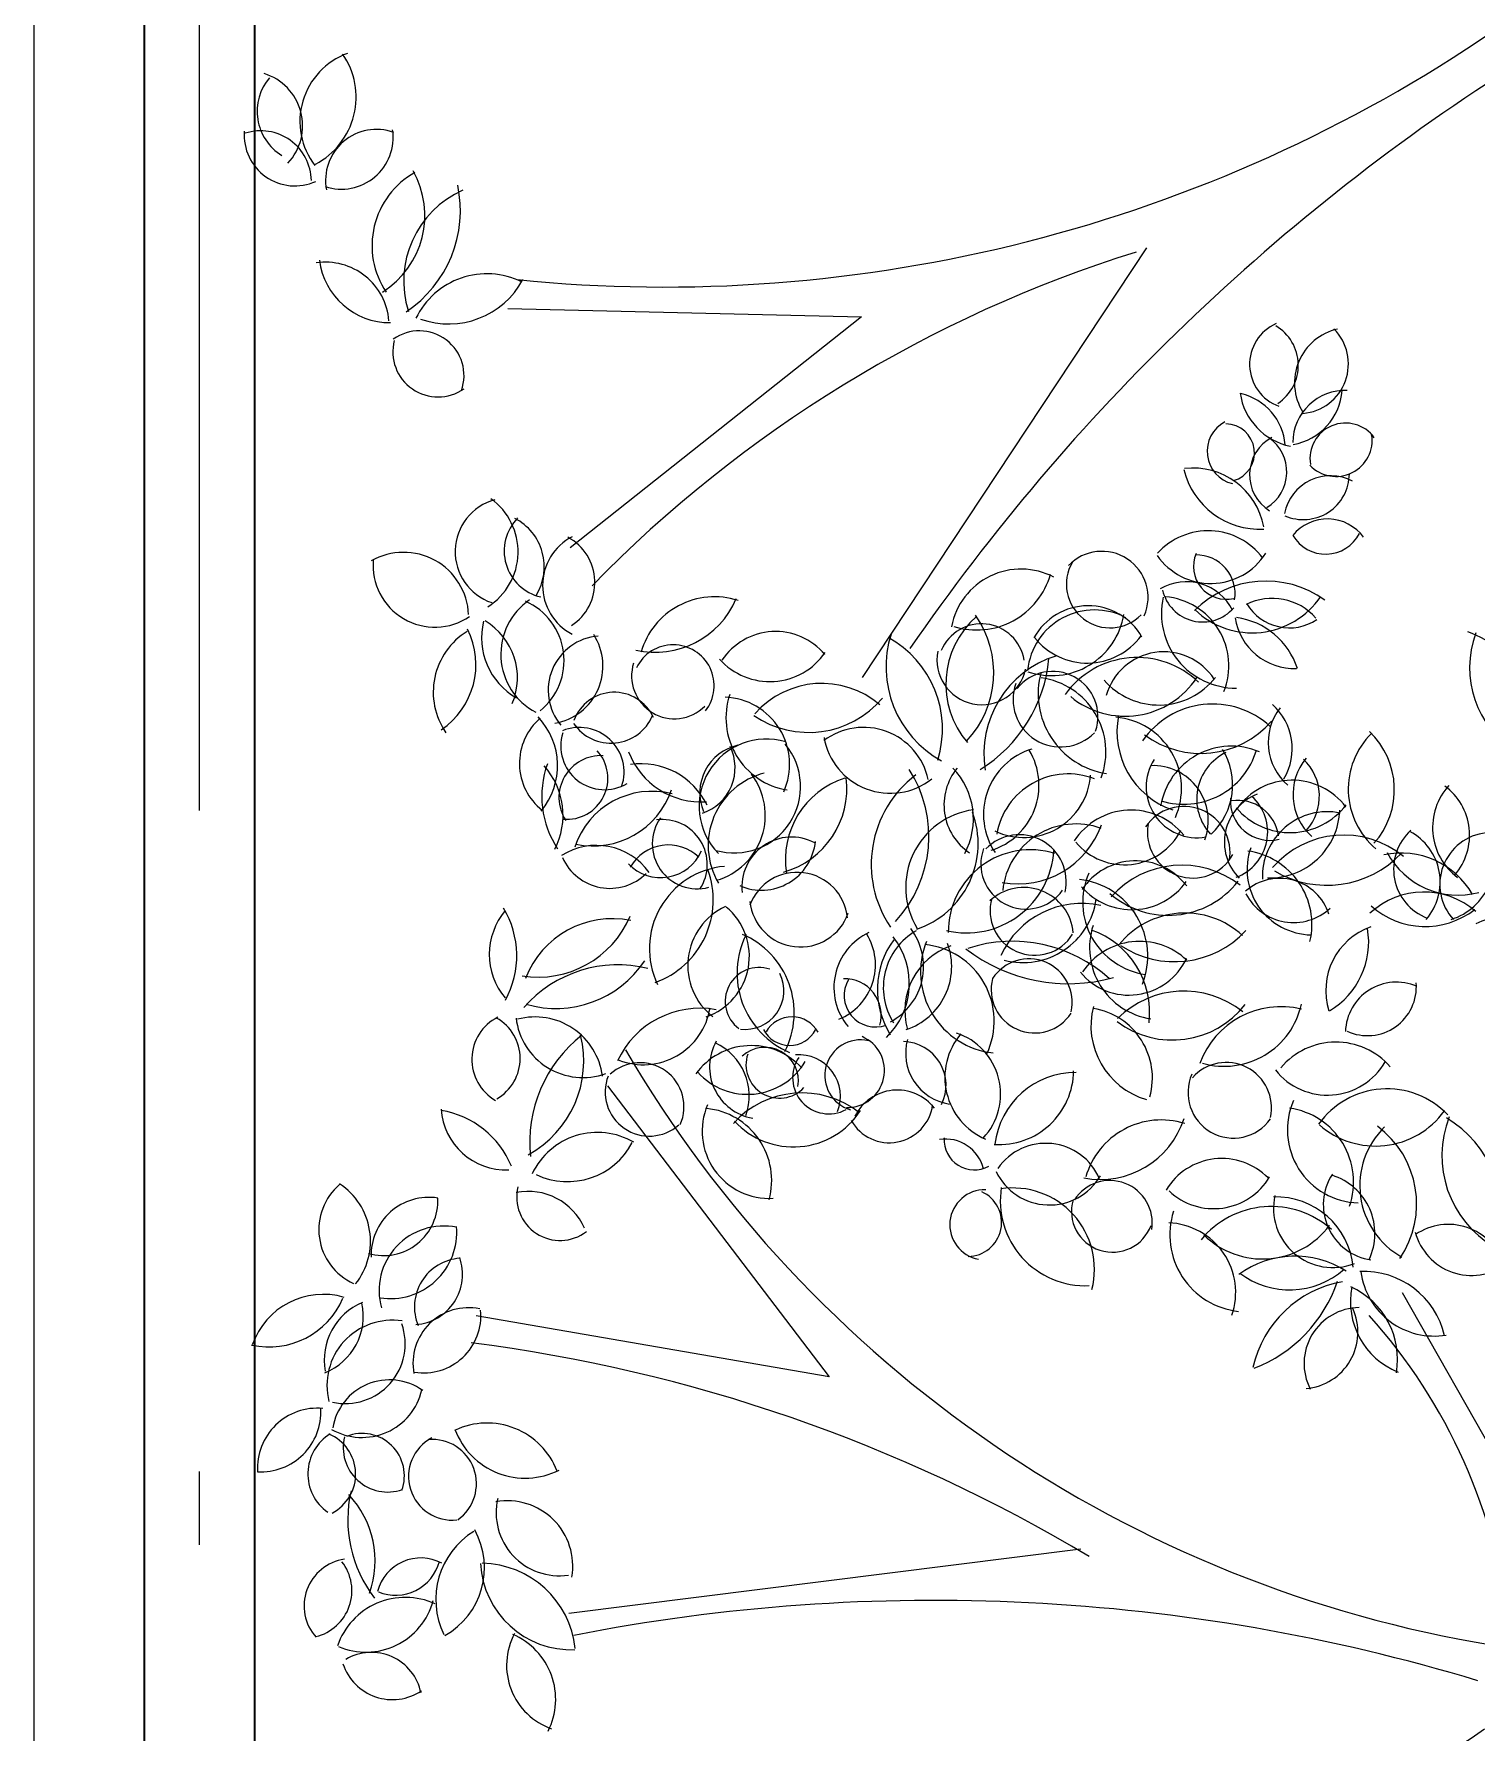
# Model space of a CAD drawing. Header units: inches. Extents: x 13 to 261, y -112 to -47.
# Drawn here: x 16.351 to 18.314, y -56.38 to -54.068 of the extents above; entities that cross this region are included whole.
import ezdxf

# ---------------------------------------------------------------- set-up
doc = ezdxf.new("R2010")
doc.units = ezdxf.units.IN
doc.header["$MEASUREMENT"] = 0
doc.linetypes.add('ACAD_ISO04W100', pattern=[30, 24, -3, 0, -3])
for name, color, linetype, lineweight in [('EJES', 1, 'ACAD_ISO04W100', 13), ('MUROS', 5, 'Continuous', 35), ('TERRENO', 8, 'Continuous', 25)]:
    doc.layers.add(name, color=color, linetype=linetype, lineweight=lineweight)

msp = doc.modelspace()

# ---------------------------------------------------------------- linework, layer by layer
for p, q in [((17.8649, -54.3589), (17.4781, -54.9439)), ((16.9956, -54.4414), (17.477, -54.4529)), ((17.477, -54.4529), (17.0805, -54.7676)), ((17.1314, -55.5), (17.4332, -55.8961)), ((18.349, -56.0206), (18.2137, -55.782)), ((17.4332, -55.8961), (16.9525, -55.8133)), ((17.0787, -56.2182), (17.7758, -56.1307))]:
    msp.add_line(p, q)
for centre, radius, start, end in [((17.2088, -52.4114), 2.0009, 264.2549, 304.3429), ((16.8114, -54.1869), 0.0987, 110.053, 217.5534), ((16.6863, -54.1537), 0.1029, 297.5482, 34.7106), ((19.9041, -56.5286), 2.8656, 122.2619, 145.4796), ((16.7245, -54.1732), 0.0701, 139.103, 238.5749), ((16.6419, -54.1928), 0.0745, 317.0259, 72.8667), ((16.7693, -54.2086), 0.0704, 251.6855, 8.5072), ((16.8169, -54.267), 0.0693, 70.0866, 190.892), ((16.7059, -54.2055), 0.0691, 175.5874, 294.3195), ((16.6594, -54.2685), 0.0689, 0.9694, 107.7614), ((16.9247, -54.356), 0.1139, 119.2182, 213.8443), ((16.7595, -54.3148), 0.1233, 302.1679, 29.5601), ((16.989, -54.4041), 0.1351, 113.818, 197.8666), ((16.765, -54.308), 0.1661, 303.8367, 11.9354), ((16.7475, -54.4651), 0.0866, 4.5041, 98.3565), ((16.8354, -54.364), 0.0968, 186.9862, 270.438), ((18.3798, -56.0574), 1.7734, 107.3536, 135.7104), ((16.9671, -54.5015), 0.1072, 63.7715, 154.2096), ((16.9152, -54.3483), 0.1143, 250.2791, 331.918), ((16.8752, -54.5329), 0.0609, 340.4246, 125.4932), ((18.0661, -54.5176), 0.0607, 113.9217, 249.8254), ((18.0094, -54.5188), 0.0623, 303.3836, 59.5357), ((18.1416, -54.5428), 0.0751, 102.6856, 211.9043), ((18.0722, -54.517), 0.0677, 274.9753, 44.91), ((16.9007, -54.5005), 0.0615, 165.5419, 305.1448), ((18.0784, -54.5441), 0.0868, 188.3116, 258.4536), ((17.9756, -54.634), 0.0786, 4.8931, 76.7416), ((18.1356, -54.6244), 0.0714, 87.8345, 179.5377), ((18.0509, -54.5472), 0.0807, 279.7826, 355.7888), ((17.9928, -54.6361), 0.0452, 117.7193, 256.2858), ((17.9727, -54.6381), 0.0393, 285.9012, 89.3045), ((18.1231, -54.6211), 0.0491, 223.3516, 9.4306), ((18.136, -54.6459), 0.0484, 35.9706, 189.3315), ((18.0629, -54.6679), 0.0576, 118.1834, 238.2577), ((17.9993, -54.6642), 0.0567, 301.6623, 54.9047), ((18.0192, -54.6358), 0.1063, 193.5086, 273.0872), ((17.9286, -54.7563), 0.0975, 10.2044, 96.9791), ((18.1154, -54.7329), 0.0637, 61.7348, 169.0509), ((18.0785, -54.6663), 0.0627, 246.2887, 359.7071), ((16.9973, -54.7726), 0.0733, 105.3507, 251.3304), ((16.9209, -54.7728), 0.0888, 302.5797, 54.2746), ((17.0549, -54.7717), 0.0642, 135.6445, 256.9598), ((16.971, -54.7933), 0.0743, 328.4187, 62.5851), ((18.1114, -54.7891), 0.061, 36.1413, 140.7996), ((17.1178, -54.8187), 0.0748, 117.3771, 242.4178), ((17.0443, -54.8146), 0.0699, 303.0316, 61.5475), ((17.9491, -54.8373), 0.0931, 36.9669, 137.796), ((18.1089, -54.724), 0.052, 210.6555, 332.4807), ((16.8539, -54.8621), 0.0885, 2.4377, 119.8307), ((17.8043, -54.8351), 0.0629, 336.7718, 136.1844), ((17.9525, -54.7274), 0.0886, 214.6286, 327.6549), ((17.9736, -54.7929), 0.0446, 156.469, 283.2549), ((16.8965, -54.7913), 0.0842, 174.9759, 304.0726), ((17.6944, -54.8928), 0.0964, 62.4294, 169.2823), ((17.8155, -54.8169), 0.0595, 149.6643, 315.5996), ((17.933, -54.8298), 0.0527, 350.8782, 91.1917), ((17.634, -54.7749), 0.1044, 252.4941, 344.3258), ((17.9194, -54.8841), 0.0704, 26.8719, 120.4867), ((18.0275, -54.9498), 0.1371, 54.0555, 135.0727), ((17.0757, -54.9123), 0.0895, 124.321, 242.1318), ((16.9841, -54.921), 0.0882, 308.94, 66.2194), ((17.1963, -54.7896), 0.12, 257.2397, 336.9784), ((17.2771, -54.9382), 0.1041, 72.1091, 164.0118), ((17.987, -54.8569), 0.1016, 167.306, 270.262), ((17.9415, -54.8124), 0.056, 192.9724, 318.9968), ((17.8828, -54.9282), 0.0944, 338.3663, 85.1209), ((18.0091, -54.7706), 0.1126, 226.2211, 325.8831), ((18.0362, -54.9156), 0.0793, 41.3431, 116.5795), ((18.0595, -54.8088), 0.0676, 210.9884, 303.7095), ((17.0542, -54.8899), 0.0942, 166.0955, 240.2577), ((16.9186, -54.9445), 0.0902, 337.2213, 59.2542), ((17.7146, -54.953), 0.1226, 131.3416, 220.5354), ((17.5207, -54.9375), 0.1364, 316.7948, 35.0822), ((17.7942, -54.9434), 0.0914, 62.0361, 174.2798), ((17.7358, -54.8416), 0.0999, 251.0994, 350.5251), ((17.7856, -54.9305), 0.0842, 29.5018, 151.1846), ((18.0666, -54.85), 0.0819, 188.8456, 271.9532), ((17.9734, -54.9633), 0.102, 18.0161, 82.0182), ((16.9916, -54.964), 0.0974, 121.8182, 214.4738), ((16.8457, -54.9265), 0.1066, 303.7061, 26.8733), ((17.1246, -54.9614), 0.074, 94.4607, 219.995), ((17.046, -54.9283), 0.0792, 279.9199, 32.6538), ((17.3601, -54.969), 0.0876, 39.8971, 146.4154), ((17.6574, -54.9293), 0.1469, 162.3808, 240.8561), ((17.4455, -55.014), 0.1418, 342.6104, 61.4801), ((17.6403, -54.9299), 0.059, 9.3444, 157.5355), ((17.7843, -54.8334), 0.091, 218.2394, 323.7561), ((18.2651, -54.9963), 0.1202, 333.7389, 71.9911), ((18.4409, -54.9303), 0.136, 159.8317, 237.75), ((17.2208, -54.9553), 0.0558, 322.043, 153.786), ((17.3522, -54.858), 0.0916, 221.754, 325.6054), ((17.6408, -54.92), 0.061, 168.6366, 347.9297), ((17.7829, -55.0478), 0.1392, 107.2525, 189.3454), ((17.8888, -54.9904), 0.0814, 32.8373, 164.5492), ((17.2224, -54.942), 0.0582, 162.3998, 315.3412), ((17.533, -54.8994), 0.2002, 301.8249, 354.5999), ((17.7373, -54.9974), 0.0617, 341.4612, 141.3969), ((17.828, -54.9659), 0.1104, 164.598, 260.8958), ((17.8523, -55.037), 0.1202, 46.0708, 144.4397), ((17.4232, -55.0728), 0.1208, 49.1717, 138.9622), ((17.748, -54.974), 0.0646, 160.3989, 315.5697), ((17.7077, -55.0456), 0.1021, 339.824, 82.0774), ((17.8361, -54.8799), 0.1168, 230.5239, 326.7536), ((17.8816, -54.8832), 0.0983, 220.853, 321.7971), ((17.1406, -55.0227), 0.0586, 24.4719, 159.8159), ((17.2879, -55.0622), 0.0914, 335.7286, 87.7581), ((17.3921, -54.999), 0.0995, 161.3008, 260.5467), ((17.405, -54.8869), 0.1319, 235.5899, 319.787), ((17.955, -55.0962), 0.116, 47.4628, 145.3531), ((17.9835, -55.0408), 0.0799, 329.1377, 48.5897), ((17.0925, -55.061), 0.081, 130.4587, 231.9384), ((16.9675, -55.0641), 0.096, 319.8874, 43.6946), ((17.136, -54.9721), 0.0614, 214.1403, 337.3347), ((17.8154, -55.0952), 0.0973, 336.033, 85.2211), ((17.9378, -55.0177), 0.1129, 168.7604, 250.894), ((17.9389, -54.9194), 0.128, 233.2553, 318.8995), ((18.1079, -55.0325), 0.0772, 142.3248, 229.0631), ((17.1272, -55.0373), 0.0595, 162.5168, 301.2502), ((17.093, -55.0729), 0.0609, 341.5694, 112.1898), ((17.3475, -55.1194), 0.0915, 73.1735, 224.6159), ((17.4799, -55.102), 0.0901, 12.2657, 126.94), ((17.5163, -55.01), 0.0916, 189.9985, 308.081), ((18.2466, -55.096), 0.1069, 134.8464, 229.6297), ((18.0928, -55.0968), 0.1097, 318.2732, 46.4166), ((17.1224, -55.1075), 0.0571, 86.9437, 212.9268), ((17.076, -55.0812), 0.0559, 265.1713, 42.0462), ((17.259, -55.0075), 0.1059, 200.8463, 273.8767), ((17.3231, -55.1008), 0.0661, 102.4101, 202.9358), ((17.2397, -55.0668), 0.0654, 288.5846, 26.355), ((17.3038, -55.0925), 0.0904, 253.9017, 39.616), ((17.7364, -55.1305), 0.0932, 107.0788, 213.7973), ((17.626, -55.0908), 0.0927, 287.3557, 31.0582), ((17.9807, -55.1353), 0.0978, 67.0427, 170.3931), ((17.916, -55.0139), 0.1028, 252.5925, 343.5824), ((18.0036, -55.1095), 0.0702, 115.6199, 222.927), ((17.8908, -55.0901), 0.0916, 312.9061, 31.7303), ((18.1416, -55.1032), 0.0771, 140.1409, 228.1827), ((17.1722, -55.1055), 0.1303, 160.292, 213.4828), ((16.9701, -55.1317), 0.1008, 332.6832, 42.0131), ((17.1769, -55.1613), 0.0999, 25.7248, 98.2639), ((17.37, -55.1726), 0.1016, 104.3299, 210.2982), ((17.2539, -55.1316), 0.0923, 286.2844, 37.2554), ((17.6433, -55.1986), 0.1529, 127.1382, 213.993), ((17.3992, -55.1605), 0.1696, 317.0048, 32.6178), ((17.6681, -55.1175), 0.0787, 140.4607, 236.1762), ((17.5288, -55.1367), 0.1006, 332.0611, 43.6295), ((17.6979, -55.0707), 0.0912, 244.4857, 356.0565), ((17.7586, -55.1741), 0.0988, 68.7248, 170.3277), ((17.9339, -55.0929), 0.0693, 147.4108, 279.9701), ((17.8741, -55.1391), 0.0751, 339.6164, 92.5037), ((18.0306, -55.1059), 0.0698, 318.6683, 46.4411), ((17.1919, -55.2098), 0.1108, 75.5836, 161.6753), ((17.1117, -55.0605), 0.1129, 257.9289, 341.2369), ((17.3386, -55.0949), 0.1187, 285.9053, 6.9056), ((17.4897, -55.1915), 0.1161, 107.6934, 189.3729), ((18.0632, -55.1754), 0.0916, 36.865, 144.6715), ((18.3395, -55.1484), 0.085, 137.5708, 232.8585), ((18.2221, -55.1586), 0.0828, 319.2225, 53.7514), ((17.9161, -55.1822), 0.0627, 349.4336, 146.3287), ((18.0409, -55.1681), 0.0699, 110.972, 224.9135), ((18.0331, -55.1119), 0.0539, 176.0398, 283.2904), ((17.9893, -55.1673), 0.056, 7.9646, 98.6313), ((17.9644, -55.1545), 0.0656, 290.3741, 47.8489), ((18.0605, -55.0588), 0.0964, 220.7168, 322.4911), ((17.2535, -55.1705), 0.0612, 144.6107, 285.1235), ((17.2059, -55.1987), 0.0613, 326.6249, 97.2978), ((17.644, -55.2298), 0.1067, 97.7672, 211.5276), ((17.5129, -55.1702), 0.123, 288.6913, 20.4286), ((17.69, -55.1047), 0.1204, 259.8684, 340.6646), ((17.7691, -55.2435), 0.1001, 69.9518, 174.4975), ((17.8441, -55.217), 0.0924, 39.2258, 146.9474), ((17.9283, -55.1552), 0.0619, 169.6409, 330.9782), ((18.1109, -55.2148), 0.088, 78.4052, 182.5346), ((18.0329, -55.1216), 0.0952, 268.004, 358.114), ((17.3409, -55.1597), 0.0739, 246.4081, 354.2065), ((17.382, -55.2291), 0.0678, 62.1014, 186.4525), ((17.692, -55.222), 0.0638, 347.1314, 135.5453), ((17.8349, -55.1124), 0.0866, 220.2214, 332.5429), ((18.1336, -55.2866), 0.1281, 50.5694, 139.2203), ((18.2727, -55.205), 0.0713, 131.9928, 249.1324), ((18.1872, -55.2225), 0.0777, 319.063, 62.0622), ((18.335, -55.2258), 0.0707, 96.1195, 222.5827), ((18.2556, -55.195), 0.082, 287.0681, 28.782), ((17.1163, -55.261), 0.0884, 35.7738, 122.5173), ((17.1347, -55.1604), 0.0707, 204.0584, 314.4707), ((17.2037, -55.1557), 0.0608, 223.7442, 336.1998), ((17.2143, -55.2316), 0.0596, 46.1321, 150.5048), ((17.6201, -55.1728), 0.119, 256.7536, 356.602), ((17.7072, -55.2905), 0.112, 72.7436, 180.3623), ((17.701, -55.198), 0.0614, 159.7708, 324.3688), ((18.091, -55.2054), 0.0891, 160.5781, 268.8114), ((17.9894, -55.2803), 0.1009, 346.7283, 82.3403), ((18.1105, -55.0868), 0.1401, 239.3964, 316.6035), ((18.2118, -55.2949), 0.1118, 29.5935, 102.1933), ((18.289, -55.1313), 0.109, 207.7692, 285.0805), ((17.3009, -55.3132), 0.1125, 95.1628, 205.6056), ((17.1558, -55.2469), 0.1195, 289.7353, 20.2868), ((17.3896, -55.2782), 0.0689, 5.9495, 159.5736), ((17.8504, -55.2813), 0.0877, 37.6596, 146.4604), ((17.8776, -55.2499), 0.0994, 156.5185, 261.8626), ((17.9131, -55.3278), 0.1283, 51.8224, 138.4855), ((17.6981, -55.2973), 0.0674, 4.8821, 133.2546), ((17.7618, -55.3233), 0.105, 338.5702, 83.3802), ((17.8451, -55.1695), 0.0907, 221.0449, 324.6296), ((17.8946, -55.1473), 0.1206, 228.8987, 322.0094), ((18.0462, -55.2882), 0.0707, 18.0034, 130.9659), ((18.0653, -55.2043), 0.0734, 207.89, 312.7599), ((18.2426, -55.3435), 0.1074, 48.8348, 133.0623), ((17.0631, -55.3211), 0.0926, 139.8913, 219.8351), ((16.8822, -55.3229), 0.1257, 331.2821, 31.1149), ((17.329, -55.3361), 0.0884, 114.8194, 231.9752), ((17.2373, -55.3236), 0.0872, 289.0787, 50.2494), ((17.394, -55.2418), 0.0691, 186.1048, 340.4359), ((17.7129, -55.2615), 0.0608, 164.1668, 328.1289), ((17.7767, -55.3723), 0.1206, 77.3633, 155.7057), ((17.697, -55.2313), 0.1008, 255.3569, 351.7925), ((18.2443, -55.1725), 0.1105, 228.3129, 307.7), ((17.0363, -55.215), 0.1371, 261.1414, 336.7897), ((17.1382, -55.3995), 0.1271, 78.673, 158.944), ((17.8856, -55.3119), 0.098, 162.0863, 261.31), ((17.9175, -55.3796), 0.1149, 47.1956, 141.4999), ((18.201, -55.3703), 0.0919, 109.4083, 197.516), ((18.3468, -55.3458), 0.0745, 7.3222, 116.8175), ((17.4248, -55.3467), 0.1171, 153.3115, 246.952), ((17.2694, -55.4006), 0.1161, 332.9562, 66.7995), ((17.5225, -55.3663), 0.0829, 115.2111, 219.7443), ((17.416, -55.3351), 0.0801, 292.342, 31.1977), ((17.6146, -55.3692), 0.1158, 143.9488, 211.9392), ((17.5963, -55.3663), 0.0895, 120.0623, 212.3595), ((17.4395, -55.3605), 0.1027, 314.1422, 37.9823), ((17.4767, -55.3377), 0.085, 297.9637, 37.4878), ((17.5094, -55.3375), 0.0905, 288.2735, 20.3093), ((17.6686, -55.3448), 0.1111, 158.1517, 263.6957), ((17.5534, -55.4117), 0.1044, 334.6215, 84.6234), ((17.6829, -55.4972), 0.1941, 47.3176, 108.3125), ((17.8556, -55.3967), 0.0934, 46.5002, 146.2378), ((17.7508, -55.3998), 0.1186, 353.1153, 70.5788), ((17.9032, -55.198), 0.133, 236.4048, 316.9937), ((18.0592, -55.3045), 0.1083, 300.4458, 9.8712), ((17.0609, -55.2488), 0.1458, 254.0234, 326.1401), ((17.63, -55.3978), 0.0938, 109.5242, 195.6717), ((17.7588, -55.1323), 0.2287, 232.3049, 285.5468), ((17.7049, -55.386), 0.0589, 347.0994, 146.9153), ((17.8413, -55.2907), 0.0858, 219.4026, 335.7055), ((17.1455, -55.5049), 0.1697, 76.0217, 138.9329), ((17.3378, -55.385), 0.0462, 71.4843, 233.4064), ((17.3188, -55.3704), 0.0527, 263.0194, 26.2047), ((17.4541, -55.404), 0.0499, 344.1727, 91.7471), ((17.7128, -55.3689), 0.0592, 165.235, 327.1528), ((17.4963, -55.3771), 0.0428, 149.074, 289.9275), ((17.9159, -55.4986), 0.1276, 51.1038, 135.0779), ((18.2053, -55.4283), 0.0695, 66.6933, 178.1402), ((18.1659, -55.3652), 0.0665, 245.4418, 4.7126), ((17.2572, -55.5181), 0.1237, 79.798, 155.1317), ((17.1803, -55.3796), 0.0917, 248.5546, 351.1352), ((17.8943, -55.4179), 0.1049, 165.579, 253.9258), ((17.7771, -55.4893), 0.096, 344.4317, 80.4169), ((17.9004, -55.3125), 0.1252, 233.0649, 322.305), ((18.0482, -55.5099), 0.1177, 76.3661, 160.0814), ((17.971, -55.3661), 0.1073, 253.9843, 347.8666), ((17.0111, -55.464), 0.0644, 116.7203, 240.1989), ((16.9492, -55.4628), 0.0633, 299.8663, 60.522), ((17.0977, -55.3973), 0.0914, 186.5357, 289.9527), ((17.033, -55.4983), 0.0921, 7.1873, 105.0769), ((17.3793, -55.4054), 0.0397, 206.5328, 332.7192), ((17.3825, -55.4467), 0.0406, 29.0244, 150.2276), ((16.954, -55.4665), 0.145, 298.5183, 14.0785), ((17.2111, -55.577), 0.1856, 128.0961, 186.0121), ((17.327, -55.538), 0.0928, 42.2523, 144.3378), ((17.3412, -55.4742), 0.0709, 150.5674, 260.1813), ((17.2448, -55.514), 0.0796, 340.4978, 65.448), ((17.4758, -55.486), 0.0486, 77.2859, 253.4352), ((17.4582, -55.4792), 0.0502, 268.171, 66.9851), ((17.5328, -55.4991), 0.0594, 333.6807, 88.5945), ((17.6071, -55.4557), 0.0699, 164.424, 261.5098), ((17.6822, -55.4885), 0.0916, 139.7175, 246.7538), ((17.579, -55.5113), 0.0875, 316.8725, 71.853), ((18.1229, -55.5388), 0.0983, 41.1276, 139.7662), ((17.1755, -55.5285), 0.06, 336.0547, 132.5513), ((18.6098, -54.5982), 1.6857, 210.3887, 260.6902), ((17.322, -55.4203), 0.0913, 222.1294, 329.1954), ((17.3457, -55.4931), 0.0455, 350.3546, 132.7617), ((17.3655, -55.4712), 0.0456, 161.4327, 316.6731), ((17.4328, -55.4887), 0.0495, 146.277, 298.0239), ((17.3921, -55.5143), 0.0565, 338.3924, 94.9687), ((17.9737, -55.5297), 0.0615, 347.3357, 138.5133), ((18.1115, -55.4221), 0.0906, 218.3936, 330.0663), ((17.1883, -55.5084), 0.0601, 158.8028, 311.8358), ((17.6645, -55.4786), 0.1014, 266.2133, 359.5176), ((17.768, -55.5919), 0.1099, 89.4012, 173.6058), ((17.9834, -55.5093), 0.0619, 155.9484, 324.7406), ((17.3962, -55.6359), 0.1262, 51.7339, 137.7856), ((17.5258, -55.5702), 0.0644, 37.9968, 153.5242), ((18.1926, -55.6182), 0.1141, 43.6582, 144.7567), ((16.9932, -55.5258), 0.0886, 183.7818, 272.5068), ((16.885, -55.6568), 0.1248, 22.2101, 80.7492), ((17.3517, -55.5618), 0.0915, 156.8133, 273.2407), ((17.2566, -55.6287), 0.0983, 344.4599, 84.2811), ((17.3845, -55.4741), 0.1091, 222.5955, 326.924), ((17.515, -55.518), 0.0595, 209.2912, 352.2856), ((18.1562, -55.56), 0.0994, 156.2478, 268.3525), ((18.0456, -55.6308), 0.1013, 340.8325, 81.8917), ((18.1769, -55.4665), 0.1155, 228.5819, 324.1473), ((17.8021, -55.5077), 0.1199, 259.2517, 342.0595), ((17.8852, -55.6533), 0.1068, 72.6008, 164.1529), ((18.2668, -55.6359), 0.1114, 134.2023, 240.9079), ((18.1013, -55.6609), 0.1315, 325.5424, 53.5835), ((18.4107, -55.595), 0.1436, 158.5205, 239.6702), ((18.1934, -55.6778), 0.156, 345.3489, 59.2238), ((17.1175, -55.6611), 0.0977, 59.5215, 154.9131), ((17.0769, -55.5308), 0.0997, 244.5967, 332.3038), ((17.5911, -55.6259), 0.0535, 13.5305, 98.5186), ((17.6305, -55.5737), 0.0408, 176.2358, 299.1584), ((17.728, -55.6579), 0.0796, 23.1495, 145.2018), ((17.9676, -55.6875), 0.0885, 44.4869, 148.9655), ((17.7329, -55.5817), 0.0806, 205.7474, 329.6355), ((17.8153, -55.6866), 0.0576, 350.7938, 146.9313), ((17.9566, -55.579), 0.0883, 226.5825, 329.2469), ((18.1816, -55.6619), 0.0759, 146.6311, 261.6799), ((18.0929, -55.7012), 0.0831, 334.8461, 72.6627), ((16.819, -55.6958), 0.0806, 130.3609, 245.4863), ((16.7152, -55.7116), 0.0936, 321.6005, 56.5943), ((16.8264, -55.6571), 0.074, 254.0626, 3.315), ((16.8882, -55.7304), 0.0785, 81.1197, 182.1969), ((17.0235, -55.727), 0.0833, 23.3403, 101.3127), ((17.0669, -55.6515), 0.0591, 166.2381, 307.3245), ((17.6451, -55.6892), 0.0478, 88.7088, 259.5913), ((17.6216, -55.6862), 0.0462, 270.7195, 65.5552), ((17.7818, -55.6564), 0.1158, 171.0267, 272.6088), ((17.6834, -55.7499), 0.1108, 345.62, 98.6935), ((18.0411, -55.757), 0.1058, 5.4256, 91.8286), ((18.1185, -55.667), 0.0805, 167.3086, 291.5999), ((17.8188, -55.6707), 0.0559, 164.1244, 339.796), ((18.0016, -55.7029), 0.1048, 162.1608, 263.8999), ((18.0349, -55.7881), 0.1237, 48.4893, 140.6388), ((16.9084, -55.7789), 0.088, 78.4344, 195.5617), ((16.8358, -55.6992), 0.0905, 260.9854, 4.7453), ((17.8914, -55.7816), 0.0951, 341.0796, 87.6759), ((18.023, -55.6222), 0.1136, 225.4346, 323.3958), ((18.3077, -55.6788), 0.0795, 194.9549, 306.0346), ((18.276, -55.7678), 0.0791, 17.8697, 124.3204), ((16.9352, -55.8012), 0.0666, 94.1902, 202.365), ((16.8656, -55.7567), 0.0685, 274.1451, 19.5108), ((18.067, -55.8618), 0.1298, 57.4765, 126.0587), ((18.0596, -55.6659), 0.1119, 232.8046, 311.6383), ((18.1585, -55.9167), 0.1523, 100.1347, 167.3648), ((17.9412, -55.7037), 0.1942, 291.2715, 341.252), ((18.161, -55.8654), 0.1126, 12.8214, 92.8867), ((18.2564, -55.7404), 0.1003, 187.4794, 279.563), ((16.6705, -55.7458), 0.1098, 257.6234, 336.638), ((16.7444, -55.886), 0.102, 73.6911, 161.0469), ((18.246, -55.794), 0.1033, 168.6878, 248.0661), ((18.0987, -55.8724), 0.1081, 350.1435, 65.7292), ((16.8313, -55.8736), 0.0855, 113.0198, 190.118), ((16.7161, -55.8135), 0.0829, 291.4999, 12.2373), ((16.942, -55.8776), 0.0754, 78.2006, 190.8445), ((16.8812, -55.8131), 0.0778, 260.6707, 5.5598), ((18.1555, -55.878), 0.076, 90.7927, 207.3547), ((18.0759, -55.8354), 0.077, 274.8075, 24.6621), ((17.6065, -56.3188), 0.7559, 5.8795, 42.0297), ((16.8383, -55.908), 0.0888, 81.2505, 194.1072), ((16.7744, -55.8511), 0.0816, 257.7423, 19.3187), ((16.6731, -58), 2.1672, 59.0723, 82.766), ((16.8347, -55.9787), 0.0783, 54.7365, 170.5821), ((16.7972, -55.8951), 0.0837, 240.4409, 347.0079), ((16.7363, -56.0204), 0.0814, 84.608, 183.547), ((16.6596, -55.9439), 0.0817, 266.8544, 2.8527), ((16.7875, -56.0284), 0.064, 121.6939, 234.7077), ((16.7293, -56.029), 0.0593, 297.2041, 67.4233), ((16.8323, -55.9924), 0.0607, 166.0644, 289.1117), ((16.7973, -56.031), 0.0576, 339.8771, 111.4837), ((17.0194, -55.9319), 0.1023, 200.7095, 296.7536), ((16.9675, -56.0613), 0.1021, 21.0652, 115.334), ((16.92, -56.0319), 0.0595, 117.9026, 276.2844), ((16.8929, -56.0417), 0.0601, 305.0949, 94.8735), ((16.9538, -56.0906), 0.1759, 167.1111, 217.4354), ((16.6827, -56.147), 0.1323, 340.583, 43.104), ((16.9953, -56.1539), 0.0888, 350.263, 100.3401), ((17.0657, -56.0812), 0.0859, 166.9961, 278.3047), ((17.0067, -56.1994), 0.109, 121.694, 205.9763), ((16.8573, -56.1559), 0.1066, 299.5094, 28.6436), ((16.7823, -56.2081), 0.064, 98.1572, 221.9765), ((16.7193, -56.1876), 0.0642, 283.7325, 38.0241), ((16.8773, -56.2038), 0.0609, 62.1614, 165.3031), ((16.8427, -56.1318), 0.0619, 248.0046, 345.1602), ((17.0826, -56.1437), 0.1243, 183.1475, 272.0676), ((16.9585, -56.2799), 0.1298, 6.1256, 88.9319), ((16.8563, -56.2942), 0.0976, 65.4901, 161.2214), ((16.8025, -56.1762), 0.095, 246.7563, 344.8799), ((17.5765, -58.7566), 2.5559, 73.1827, 101.0776), ((17.0857, -56.289), 0.0917, 151.9298, 250.5748), ((16.965, -56.3354), 0.0959, 333.0838, 67.1016), ((16.81, -56.3404), 0.0689, 11.4141, 120.4643), ((16.8386, -56.2649), 0.0709, 198.3801, 303.8159), ((17.1963, -54.7237), 2.0009, 264.2549, 304.3429)]:
    msp.add_arc(centre, radius, start, end)
at = {"layer": 'EJES', "color": 1, "ltscale": 0.3}
msp.add_line((16.5757, -47.925), (16.5757, -91.8268), dxfattribs=at)
at = {"layer": 'MUROS'}
for p, q in [((16.5007, -51.9768), (16.5007, -91.8268)), ((16.6507, -52.1268), (16.6507, -91.6768))]:
    msp.add_line(p, q, dxfattribs=at)
at = {"layer": 'TERRENO'}
msp.add_line((16.3507, -51.8268), (16.3507, -91.8268), dxfattribs=at)

doc.saveas('drawing.dxf')
